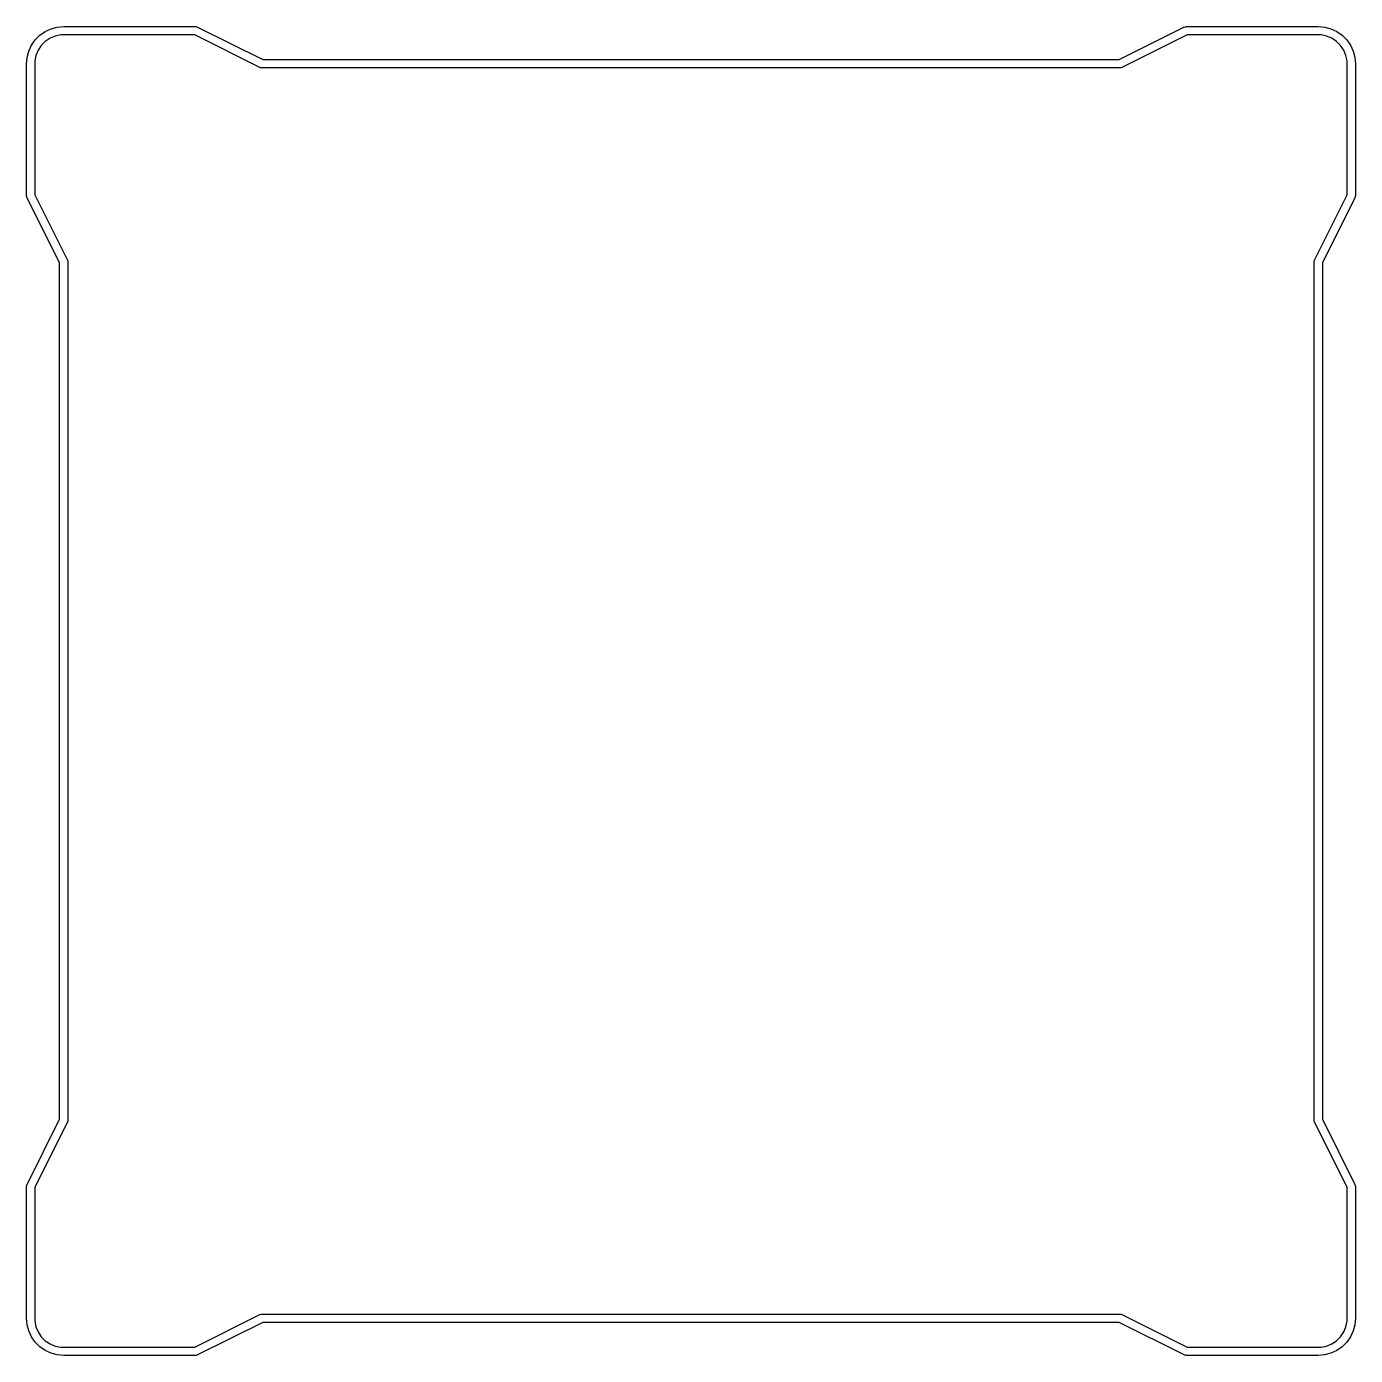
# Model space of a CAD drawing. Extents: x 129.9 to 170.1, y -115.1 to -74.9.
import ezdxf

# ---------------------------------------------------------------- set-up
doc = ezdxf.new("R2010")
doc.units = 0
doc.layers.add('BLACK', color=7, linetype='CONTINUOUS')

msp = doc.modelspace()

# ---------------------------------------------------------------- linework, layer by layer
at = {"layer": 'BLACK', "linetype": 'CONTINUOUS'}
for p, q in [((130.1382, -75.276864), (130.276864, -75.1382)), ((130.276864, -75.1382), (130.4375, -75.025721)), ((130.4375, -75.025721), (130.615227, -74.942846)), ((130.585532, -75.224585), (130.44222, -75.320343)), ((130.744772, -75.158626), (130.585532, -75.224585)), ((130.615227, -74.942846), (130.804646, -74.892091)), ((130.91382, -75.125), (130.744772, -75.158626)), ((130.804646, -74.892091), (131, -74.875)), ((131, -75.125), (130.91382, -75.125)), ((131, -74.875), (135, -74.875)), ((134.970492, -75.125), (131, -75.125)), ((136.944098, -76.111803), (134.970492, -75.125)), ((135, -74.875), (135.035217, -74.880063)), ((135.035217, -74.880063), (135.044751, -74.88619)), ((135.044751, -74.88619), (135.055902, -74.888197)), ((135.055902, -74.888197), (137.029508, -75.875)), ((162.970492, -75.875), (164.929174, -74.895658)), ((165.025508, -75.127), (163.055902, -76.111803)), ((164.929174, -74.895658), (164.931339, -74.893161)), ((164.931339, -74.893161), (164.938198, -74.891146)), ((164.938198, -74.891146), (164.944098, -74.888197)), ((164.944098, -74.888197), (164.977862, -74.876976)), ((164.977862, -74.876976), (164.984148, -74.877654)), ((164.984148, -74.877654), (165, -74.873)), ((165, -74.873), (169, -74.873)), ((168.999987, -75.127), (165.025508, -75.127)), ((169.085981, -75.127008), (168.999987, -75.127)), ((169, -74.873), (169.000007, -74.873001)), ((169.000007, -74.873001), (169.000013, -74.873)), ((169.000013, -74.873), (169.195731, -74.890143)), ((169.254659, -75.160578), (169.085981, -75.127008)), ((169.195731, -74.890143), (169.385499, -74.941012)), ((169.413548, -75.226411), (169.254659, -75.160578)), ((169.385499, -74.941012), (169.563551, -75.024061)), ((169.55654, -75.321976), (169.413548, -75.226411)), ((169.563551, -75.024061), (169.724476, -75.136767)), ((169.724476, -75.136767), (169.863385, -75.275705)), ((129.892091, -75.804646), (129.942846, -75.615227)), ((129.942846, -75.615227), (130.025721, -75.4375)), ((130.025721, -75.4375), (130.1382, -75.276864)), ((130.224585, -75.585532), (130.158626, -75.744772)), ((130.320343, -75.44222), (130.224585, -75.585532)), ((130.44222, -75.320343), (130.320343, -75.44222)), ((169.67814, -75.443602), (169.55654, -75.321976)), ((169.773675, -75.586614), (169.67814, -75.443602)), ((169.839475, -75.745516), (169.773675, -75.586614)), ((169.863385, -75.275705), (169.976057, -75.436653)), ((169.976057, -75.436653), (170.059069, -75.614722)), ((170.059069, -75.614722), (170.109898, -75.804501)), ((129.875, -76), (129.892091, -75.804646)), ((129.875, -80), (129.875, -76)), ((130.158626, -75.744772), (130.125, -75.91382)), ((130.125, -75.91382), (130.125, -76)), ((130.125, -76), (130.125, -79.970492)), ((137.029508, -75.875), (162.970492, -75.875)), ((169.87301, -75.914202), (169.839475, -75.745516)), ((169.873, -76.000195), (169.87301, -75.914202)), ((169.875, -76.008962), (169.873, -76.000195)), ((169.875, -79.970492), (169.875, -76.008962)), ((170.109898, -75.804501), (170.127, -76.000223)), ((170.127, -76.000223), (170.125, -76.008981)), ((170.125, -76.008981), (170.125, -80)), ((136.955248, -76.113809), (136.944098, -76.111803)), ((136.964783, -76.119937), (136.955248, -76.113809)), ((137, -76.125), (136.964783, -76.119937)), ((163, -76.125), (137, -76.125)), ((163.010872, -76.121807), (163, -76.125)), ((163.022138, -76.123024), (163.010872, -76.121807)), ((163.055902, -76.111803), (163.022138, -76.123024)), ((129.878192, -80.010872), (129.875, -80)), ((129.876976, -80.022138), (129.878192, -80.010872)), ((129.888197, -80.055902), (129.876976, -80.022138)), ((130.875, -82.029508), (129.888197, -80.055902)), ((130.125, -79.970492), (131.111803, -81.944098)), ((168.888197, -81.944098), (169.875, -79.970492)), ((170.111803, -80.055902), (169.125, -82.029508)), ((170.113809, -80.044751), (170.111803, -80.055902)), ((170.119937, -80.035217), (170.113809, -80.044751)), ((170.125, -80), (170.119937, -80.035217)), ((130.875, -107.970492), (130.875, -82.029508)), ((131.111803, -81.944098), (131.123024, -81.977862)), ((131.123024, -81.977862), (131.121807, -81.989127)), ((131.121807, -81.989127), (131.125, -82)), ((131.125, -82), (131.125, -108)), ((168.875, -82), (168.880063, -81.964783)), ((168.875, -108), (168.875, -82)), ((168.880063, -81.964783), (168.88619, -81.955248)), ((168.88619, -81.955248), (168.888197, -81.944098)), ((169.125, -82.029508), (169.125, -107.970492)), ((129.888197, -109.944098), (130.875, -107.970492)), ((131.111803, -108.055902), (130.125, -110.029508)), ((131.113809, -108.044751), (131.111803, -108.055902)), ((131.119937, -108.035217), (131.113809, -108.044751)), ((131.125, -108), (131.119937, -108.035217)), ((168.878192, -108.010872), (168.875, -108)), ((168.876976, -108.022138), (168.878192, -108.010872)), ((168.888197, -108.055902), (168.876976, -108.022138)), ((169.875, -110.029508), (168.888197, -108.055902)), ((169.125, -107.970492), (170.111803, -109.944098)), ((129.875, -110), (129.880063, -109.964783)), ((129.875, -114), (129.875, -110)), ((129.880063, -109.964783), (129.88619, -109.955248)), ((129.88619, -109.955248), (129.888197, -109.944098)), ((130.125, -110.029508), (130.125, -114)), ((169.875, -114), (169.875, -110.029508)), ((170.111803, -109.944098), (170.123024, -109.977862)), ((170.123024, -109.977862), (170.121807, -109.989127)), ((170.121807, -109.989127), (170.125, -110)), ((170.125, -110), (170.125, -114)), ((134.970492, -114.875), (136.944098, -113.888197)), ((136.944098, -113.888197), (136.977862, -113.876976)), ((136.977862, -113.876976), (136.989127, -113.878192)), ((136.989127, -113.878192), (137, -113.875)), ((137, -113.875), (163, -113.875)), ((163, -113.875), (163.035217, -113.880063)), ((163.035217, -113.880063), (163.044751, -113.88619)), ((163.044751, -113.88619), (163.055902, -113.888197)), ((163.055902, -113.888197), (165.029508, -114.875)), ((129.892091, -114.195354), (129.875, -114)), ((129.942846, -114.384773), (129.892091, -114.195354)), ((130.125, -114), (130.125, -114.08618)), ((130.125, -114.08618), (130.158626, -114.255228)), ((130.158626, -114.255228), (130.224585, -114.414468)), ((137.029508, -114.125), (135.055902, -115.111803)), ((162.970492, -114.125), (137.029508, -114.125)), ((164.944098, -115.111803), (162.970492, -114.125)), ((169.775415, -114.414468), (169.841374, -114.255228)), ((169.841374, -114.255228), (169.875, -114.08618)), ((169.875, -114.08618), (169.875, -114)), ((170.107909, -114.195354), (170.057154, -114.384773)), ((170.125, -114), (170.107909, -114.195354)), ((130.025721, -114.5625), (129.942846, -114.384773)), ((130.1382, -114.723136), (130.025721, -114.5625)), ((130.224585, -114.414468), (130.320343, -114.55778)), ((130.320343, -114.55778), (130.44222, -114.679657)), ((130.44222, -114.679657), (130.585532, -114.775415)), ((169.414468, -114.775415), (169.55778, -114.679657)), ((169.55778, -114.679657), (169.679657, -114.55778)), ((169.679657, -114.55778), (169.775415, -114.414468)), ((169.974279, -114.5625), (169.8618, -114.723136)), ((170.057154, -114.384773), (169.974279, -114.5625)), ((130.276864, -114.8618), (130.1382, -114.723136)), ((130.4375, -114.974279), (130.276864, -114.8618)), ((130.615227, -115.057154), (130.4375, -114.974279)), ((130.585532, -114.775415), (130.744772, -114.841374)), ((130.804646, -115.107909), (130.615227, -115.057154)), ((130.744772, -114.841374), (130.91382, -114.875)), ((131, -115.125), (130.804646, -115.107909)), ((130.91382, -114.875), (131, -114.875)), ((131, -114.875), (134.970492, -114.875)), ((135.055902, -115.111803), (135.022138, -115.123024)), ((164.955248, -115.113809), (164.944098, -115.111803)), ((164.964783, -115.119937), (164.955248, -115.113809)), ((165, -115.125), (164.964783, -115.119937)), ((165.029508, -114.875), (169, -114.875)), ((169, -114.875), (169.08618, -114.875)), ((169.195354, -115.107909), (169, -115.125)), ((169.08618, -114.875), (169.255228, -114.841374)), ((169.384773, -115.057154), (169.195354, -115.107909)), ((169.255228, -114.841374), (169.414468, -114.775415)), ((169.5625, -114.974279), (169.384773, -115.057154)), ((169.723136, -114.8618), (169.5625, -114.974279)), ((169.8618, -114.723136), (169.723136, -114.8618)), ((135, -115.125), (131, -115.125)), ((135.010872, -115.121807), (135, -115.125)), ((135.022138, -115.123024), (135.010872, -115.121807)), ((169, -115.125), (165, -115.125))]:
    msp.add_line(p, q, dxfattribs=at)

doc.saveas('drawing.dxf')
